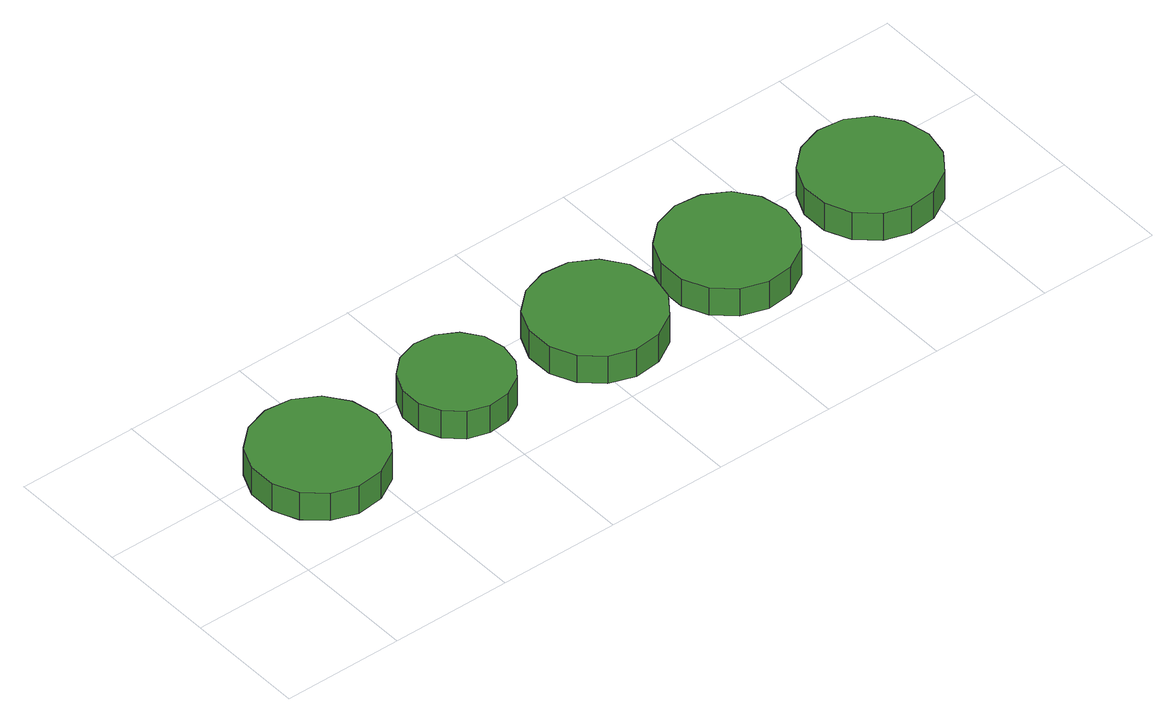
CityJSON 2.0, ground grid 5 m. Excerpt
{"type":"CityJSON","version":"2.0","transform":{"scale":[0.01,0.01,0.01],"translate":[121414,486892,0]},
"CityObjects":{
"tree1":{"type":"SolitaryVegetationObject","attributes":{"function":"something"},"geometry":[{"type":"MultiSurface","lod":"1","boundaries":[[[0,1,2,3,4,5,6,7,8,9,10,11,12,13,14]],[[15,16,17,18,19,20,21,22,23,24,25,26,27,28,29]],[[0,29,28,1]],[[1,28,27,2]],[[2,27,26,3]],[[3,26,25,4]],[[4,25,24,5]],[[5,24,23,6]],[[6,23,22,7]],[[7,22,21,8]],[[8,21,20,9]],[[9,20,19,10]],[[10,19,18,11]],[[11,18,17,12]],[[12,17,16,13]],[[13,16,15,14]],[[14,15,29,0]]]}]},
"tree2":{"type":"SolitaryVegetationObject","attributes":{"function":"something"},"geometry":[{"type":"MultiSurface","lod":"1","boundaries":[[[30,31,32,33,34,35,36,37,38,39,40,41,42,43,44]],[[45,46,47,48,49,50,51,52,53,54,55,56,57,58,59]],[[30,59,58,31]],[[31,58,57,32]],[[32,57,56,33]],[[33,56,55,34]],[[34,55,54,35]],[[35,54,53,36]],[[36,53,52,37]],[[37,52,51,38]],[[38,51,50,39]],[[39,50,49,40]],[[40,49,48,41]],[[41,48,47,42]],[[42,47,46,43]],[[43,46,45,44]],[[44,45,59,30]]]}]},
"tree3":{"type":"SolitaryVegetationObject","attributes":{"function":"something"},"geometry":[{"type":"MultiSurface","lod":"1","boundaries":[[[60,61,62,63,64,65,66,67,68,69,70,71,72,73,74]],[[75,76,77,78,79,80,81,82,83,84,85,86,87,88,89]],[[60,89,88,61]],[[61,88,87,62]],[[62,87,86,63]],[[63,86,85,64]],[[64,85,84,65]],[[65,84,83,66]],[[66,83,82,67]],[[67,82,81,68]],[[68,81,80,69]],[[69,80,79,70]],[[70,79,78,71]],[[71,78,77,72]],[[72,77,76,73]],[[73,76,75,74]],[[74,75,89,60]]]}]},
"tree4":{"type":"SolitaryVegetationObject","attributes":{"function":"something"},"geometry":[{"type":"MultiSurface","lod":"1","boundaries":[[[90,91,92,93,94,95,96,97,98,99,100,101,102,103,104]],[[105,106,107,108,109,110,111,112,113,114,115,116,117,118,119]],[[90,119,118,91]],[[91,118,117,92]],[[92,117,116,93]],[[93,116,115,94]],[[94,115,114,95]],[[95,114,113,96]],[[96,113,112,97]],[[97,112,111,98]],[[98,111,110,99]],[[99,110,109,100]],[[100,109,108,101]],[[101,108,107,102]],[[102,107,106,103]],[[103,106,105,104]],[[104,105,119,90]]]}]},
"tree5":{"type":"SolitaryVegetationObject","attributes":{"function":"something"},"geometry":[{"type":"MultiSurface","lod":"1","boundaries":[[[120,121,122,123,124,125,126,127,128,129,130,131,132,133,134]],[[135,136,137,138,139,140,141,142,143,144,145,146,147,148,149]],[[120,149,148,121]],[[121,148,147,122]],[[122,147,146,123]],[[123,146,145,124]],[[124,145,144,125]],[[125,144,143,126]],[[126,143,142,127]],[[127,142,141,128]],[[128,141,140,129]],[[129,140,139,130]],[[130,139,138,131]],[[131,138,137,132]],[[132,137,136,133]],[[133,136,135,134]],[[134,135,149,120]]]}]}
},
"vertices":[
[612,363,169],[589,472,169],[523,563,169],[427,618,169],[315,630,169],[209,596,169],[126,521,169],[81,419,169],[81,307,169],[126,205,169],[209,131,169],[315,96,169],[427,108,169],[523,164,169],[589,254,169],[589,254,40],[523,164,40],[427,108,40],[315,96,40],[209,131,40],[126,205,40],[81,307,40],[81,419,40],[126,521,40],[209,596,40],[315,630,40],[427,618,40],[523,563,40],[589,472,40],[612,363,40],
[1209,370,155],[1191,459,155],[1137,532,155],[1058,578,155],[968,587,155],[881,559,155],[814,498,155],[777,415,155],[777,324,155],[814,241,155],[881,180,155],[968,152,155],[1058,162,155],[1137,207,155],[1191,281,155],[1191,281,26],[1137,207,26],[1058,162,26],[968,152,26],[881,180,26],[814,241,26],[777,324,26],[777,415,26],[814,498,26],[881,559,26],[968,587,26],[1058,578,26],[1137,532,26],[1191,459,26],[1209,370,26],
[1872,332,147],[1849,441,147],[1783,532,147],[1686,588,147],[1575,599,147],[1469,565,147],[1386,490,147],[1341,388,147],[1341,276,147],[1386,175,147],[1469,100,147],[1575,65,147],[1686,77,147],[1783,133,147],[1849,223,147],[1849,223,18],[1783,133,18],[1686,77,18],[1575,65,18],[1469,100,18],[1386,175,18],[1341,276,18],[1341,388,18],[1386,490,18],[1469,565,18],[1575,599,18],[1686,588,18],[1783,532,18],[1849,441,18],[1872,332,18],
[2471,317,149],[2448,426,149],[2382,517,149],[2286,572,149],[2175,584,149],[2068,550,149],[1985,475,149],[1940,373,149],[1940,261,149],[1985,159,149],[2068,85,149],[2175,50,149],[2286,62,149],[2382,118,149],[2448,208,149],[2448,208,20],[2382,118,20],[2286,62,20],[2175,50,20],[2068,85,20],[1985,159,20],[1940,261,20],[1940,373,20],[1985,475,20],[2068,550,20],[2175,584,20],[2286,572,20],[2382,517,20],[2448,426,20],[2471,317,20],
[3139,324,136],[3115,433,136],[3050,523,136],[2953,579,136],[2842,591,136],[2736,556,136],[2653,481,136],[2608,379,136],[2608,268,136],[2653,166,136],[2736,91,136],[2842,57,136],[2953,68,136],[3050,124,136],[3115,214,136],[3115,214,7],[3050,124,7],[2953,68,7],[2842,57,7],[2736,91,7],[2653,166,7],[2608,268,7],[2608,379,7],[2653,481,7],[2736,556,7],[2842,591,7],[2953,579,7],[3050,523,7],[3115,433,7],[3139,324,7]
]}
